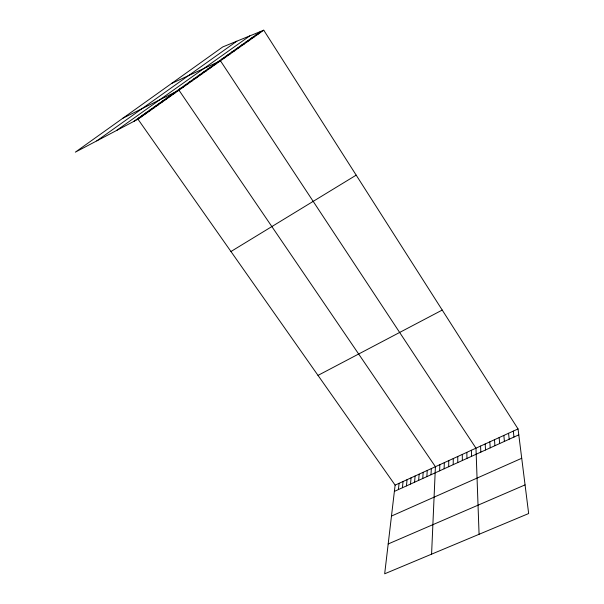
<?xml version="1.0" encoding="UTF-8"?>
<svg xmlns="http://www.w3.org/2000/svg" width="604" height="604" viewBox="0 0 604 604"><rect width="100%" height="100%" fill="white"/><g stroke="black" fill="none" stroke-linecap="round" stroke-linejoin="round"><path stroke-width="0.91" d="M457.764 462.596L457.772 456.488M453.204 464.665L453.264 458.549M448.666 466.726L448.772 460.603M444.136 468.787L444.302 462.649M439.636 470.833L439.848 464.68M431.581 554.17L435.416 466.711L178.98 90.2L122.974 118.157M430.999 474.752L431.324 468.583M426.869 476.631L427.239 470.448M422.755 478.496L423.17 472.305M418.663 480.361L419.123 474.155M414.578 482.219L415.084 476.005M410.509 484.068L411.06 477.839M406.454 485.91L407.058 479.674M402.415 487.745L403.064 481.494M398.391 489.572L399.085 483.313M137.984 119.215L395.122 485.125L384.673 573.8L528.659 513.536L518.043 428.938L263.752 30.2L222.725 46.946L75.341 152.155L137.984 119.215L263.752 30.2M96.776 140.883L236.881 41.17M116.489 130.517L249.784 35.9M133.658 121.487L260.951 31.34M230.954 251.513L356.186 175.145M318.006 375.394L442.226 310.063M137.727 118.603L142.008 116.368M141.812 115.711L146.047 113.507M145.919 112.805L150.102 110.638M150.034 109.89L154.179 107.754M154.171 106.961L158.271 104.862M158.331 104.016L162.378 101.948M162.506 101.064L166.5 99.033M166.696 98.097L170.645 96.096M170.902 95.115L174.805 93.152M179.713 88.879L183.503 86.991M184.311 85.617L188.055 83.775M188.931 82.348L192.623 80.543M193.574 79.056L197.206 77.297M198.24 75.757L201.819 74.035M202.929 72.435L206.447 70.759M207.64 69.098L211.106 67.467M212.366 65.745L215.779 64.152M171.581 83.458L220.475 60.83L475.975 448.168L479.078 534.291M221.902 58.996L225.194 57.493M395.122 485.125L518.043 428.938M394.382 491.392L518.783 434.865M226.704 55.598L229.935 54.134M231.521 52.186L234.692 50.766M391.475 516.065L521.72 458.277M236.368 48.75L239.478 47.376M241.238 45.3L244.288 43.971M388.191 543.962L525.057 484.891M246.13 41.835L249.12 40.559M251.045 38.354L253.974 37.123M255.99 34.858L258.852 33.665M513.287 431.113L513.974 437.054M508.56 433.272L509.18 439.229M503.849 435.431L504.408 441.396M499.153 437.575L499.659 443.555M494.48 439.712L494.925 445.707M489.829 441.834L490.214 447.851M485.193 443.955L485.518 449.98M480.573 446.069L480.844 452.102M471.399 450.259L471.558 456.322M466.832 452.343L466.945 458.421M462.294 454.419L462.347 460.512"/></g></svg>
